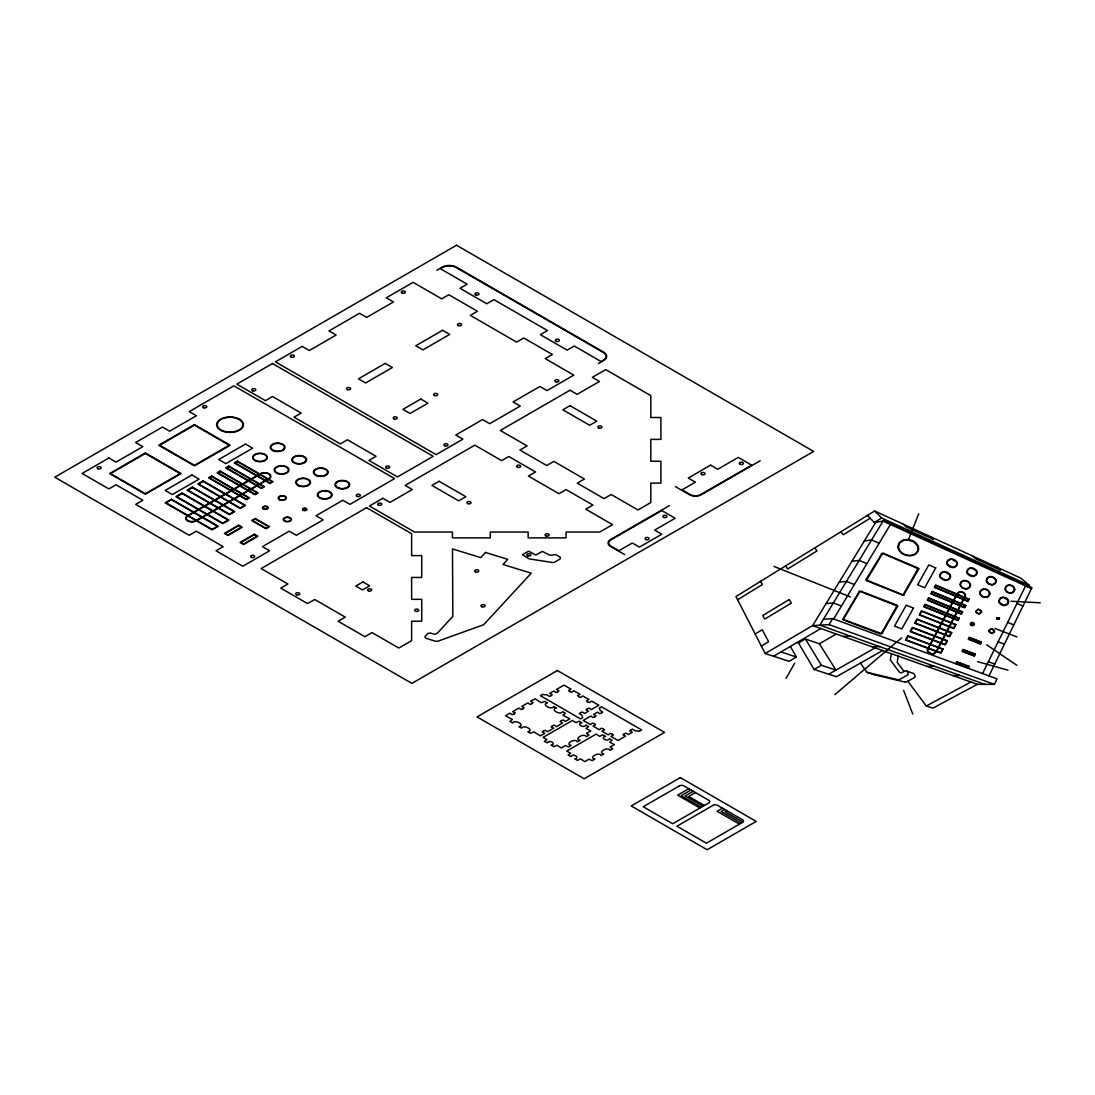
<?xml version="1.0" encoding="UTF-8"?>
<svg xmlns="http://www.w3.org/2000/svg" width="1095" height="1095" viewBox="0 0 1095 1095"><rect width="100%" height="100%" fill="white"/><g stroke="black" fill="none" stroke-linecap="round" stroke-linejoin="round"><path stroke-width="1.5" d="M513.938 714.022L512.173 714.693L509.996 713.201L505.534 715.788L512.446 719.497L509.996 721.454L512.679 723.001C514.842 718.909 525.819 725.342 518.92 726.615L521.603 728.161C523.78 724.069 534.716 730.488 527.858 731.761L530.528 733.308L533.922 731.898L540.355 735.881L544.817 733.308L542.244 732.049L543.407 731.036M522.862 708.876L521.097 709.533L518.92 708.054L512.679 711.654L515.252 712.913L514.226 713.926M531.787 703.784L530.035 704.386L527.858 702.894L521.603 706.508L524.176 707.767L523.013 708.78M543.558 730.94L545.324 730.283L547.5 731.761L553.741 728.161L551.168 726.902L552.332 725.875M550.99 695.722L549.471 696.434L547.048 694.914L542.791 694.517M552.482 725.793L554.248 725.123L556.424 726.615L562.679 723.001L560.092 721.742L561.256 720.729M557.683 691.862L555.918 692.533L553.741 691.041L549.731 693.368L552.304 694.613L551.141 695.64M561.407 720.633L563.172 719.962L565.348 721.454L569.811 718.881L562.898 715.172L565.348 713.201L562.679 711.654C560.462 715.802 549.539 709.286 556.424 708.054L553.741 706.508C551.729 710.573 540.601 704.249 547.5 702.894L544.817 701.347L541.423 702.771L534.99 698.774L530.528 701.347L533.101 702.607L531.951 703.62M580.61 712.653L582.376 711.983L584.552 713.461L588.562 711.148L585.989 709.888L587.153 708.876M587.303 708.78L589.069 708.109L591.245 709.601L598.828 705.221L591.697 701.087L589.507 702.579L587.755 701.909M594.736 716.938L592.97 717.526L590.794 716.048L583.211 720.428L590.356 724.548L592.532 723.056L594.298 723.727M601.429 712.996L599.677 713.666L597.5 712.174L593.476 714.501L596.05 715.747L594.886 716.773M624.355 733.787L626.121 733.116L628.297 734.594L632.308 732.281L629.666 730.885L630.898 730.009M631.048 729.913L632.568 729.202L634.99 730.735L639.247 731.131M898.215 656.097L897.27 661.982A2.491 1.437 0 0 0 897.407 662.68L904.046 671.44M891.371 653.66L890.386 659.56A2.491 1.437 0 0 0 890.522 660.258L899.501 672.275A1.423 0.821 0 0 0 900.939 672.782A2.683 1.547 0 0 0 902.17 672.467L904.415 671.235A3.025 1.752 0 0 1 905.25 670.989L905.811 670.934A1.396 0.808 0 0 1 907.166 671.44L908.275 674.178A5.133 2.957 0 0 1 907.153 675.3L900.131 679.174A3.819 2.204 0 0 1 899.378 679.516L898.133 679.694M908.521 539.589L918.705 513.815M1027.247 586.687L1029.437 585.455L1020.759 578.105L874.604 510.995L735.963 596.542L765.172 653.537L812.627 625.587L977.383 684.32L994.397 684.389L997.039 678.873L832.693 618.593L823.495 619.181M988.977 675.93L1031.942 587.591L883.665 520.043L819.868 625.163L984.884 684.348M982.543 673.562L1026.07 584.908M968.295 668.333L969.294 666.349L956.77 661.736L955.757 663.734M786.032 678.448L794.669 663.2M833.665 618.949L891.056 523.41M1031.449 588.59L883.008 521.124L875.781 522.274L812.627 625.587L829.066 624.629L832.693 618.593M834.842 694.654L901.582 637.837M737.619 599.773L762.407 584.525L760.56 581.363M870.155 518.222L843.342 534.716L840.851 531.828M1029.437 585.455L881.639 518.003L874.303 522.507L875.357 522.972M755.153 633.978L762.243 629.734L768.622 641.711L761.326 646.023M773.563 656.275L820.894 628.53M797.051 642.505L798.406 642.97L805.386 638.96L819.402 643.805L835.95 670.099L821.373 665.281L805.386 638.96M790.357 646.433L796.394 657.041L789.043 661.298L765.172 653.537M819.402 643.805L836.251 634.005M436.796 270.26L442.147 267.166A10.101 5.831 0 0 1 456.437 267.166L603.756 352.22A10.101 5.831 0 0 1 603.756 360.46L598.404 363.554M239.244 496.131L196.429 520.85A6.31 3.641 0 0 1 187.505 520.85A6.31 3.641 0 0 1 187.505 515.69L260.213 473.724A6.31 3.641 0 0 1 269.083 473.752A6.31 3.641 0 0 1 269.137 478.871L239.285 496.103M669.374 505.616L610.435 539.643A8.212 4.736 0 0 0 610.435 546.35L624.643 554.549M760.163 460.762L701.224 494.789A8.212 4.736 0 0 1 689.617 494.789L675.41 486.591M542.586 694.394L540.355 695.681L580.528 718.881L582.759 717.595M599.28 708.054L601.511 706.768L641.684 729.954L639.453 731.255M688.769 788.715L677.613 795.162L699.924 808.042M691 790.001L681.186 795.668L701.265 807.275M693.231 791.288L685.196 795.928L703.058 806.235M695.462 792.575L688.769 796.448L704.4 805.468M722.454 808.165L717.102 811.258L739.426 824.138M724.685 809.451L721.112 811.518L741.205 823.111M726.834 810.683L725.041 811.723L742.903 822.03M798.501 642.998L814.091 669.456L821.373 665.281M828.71 674.205L875.097 647.857M882.638 650.539L836.375 676.71L814.091 669.456M907.796 681.241L926.315 705.974L970.895 682.007M977.383 684.32L932.94 708.123L926.315 705.974M864.352 540.971L871.579 539.958L879.134 543.243M851.937 561.283L859.178 560.394L866.898 563.624M839.194 582.129L846.435 581.404L854.333 584.538M624.205 733.869L623.041 734.882L625.615 736.141L618.032 740.521L610.887 736.401L613.46 735.142L612.297 734.129M826.095 603.564L833.336 602.975L841.412 606.041M843.095 636.441L850.404 636.113M872.25 646.844L879.613 646.597M557.834 691.766L558.997 690.753L556.424 689.494L564.007 685.114L571.152 689.234L568.579 690.493L569.742 691.506M580.459 712.736L579.214 713.611L581.869 715.008L582.554 717.471M601.593 712.9L602.825 712.024L600.169 710.628L599.485 708.178M905.332 682.075L906.427 681.898A3.778 2.176 0 0 0 907.194 681.569L914.188 677.723A5.051 2.915 0 0 0 915.297 676.6L914.133 673.863A1.478 0.849 0 0 0 913.558 673.466L906.551 671.043M926.986 666.349L934.418 666.253M952.691 675.519L960.164 675.492M578.666 696.666L577.503 695.654L580.09 694.394L573.835 690.781L571.658 692.273L569.893 691.602M587.467 701.813L586.441 700.8L589.014 699.541L582.759 695.941L580.583 697.419L578.817 696.762M594.448 723.822L595.598 724.835L593.025 726.094L599.28 729.708L601.456 728.216L603.222 728.887M603.372 728.969L604.536 729.995L601.963 731.255L608.204 734.854L610.38 733.376L612.146 734.033M1011.027 601.237L1040.25 602.797M860.424 663.105L866.966 672.33L897.736 679.639M874.138 674.725L904.798 682.021M977.493 661.626L1007.975 670.195M780.954 651.936L796.394 657.041M867.048 672.357L874.002 674.698M829.066 624.629L994.397 684.389M988.388 661.654L994.753 664.049M994.89 628.42L1016.94 636.962M998.147 641.766L1004.389 644.243M774.028 566.457L850.432 596.939M1007.674 622.357L1013.792 624.916M1016.981 603.413L1022.976 606.028M986.65 644.791L1016.817 665.281M997.134 567.265L1000.488 570.166L975.809 558.861L972.565 555.986M930.586 536.701L933.652 539.548L906.126 526.941L903.197 524.122M874.604 510.995L881.639 518.003M867.432 515.43L875.124 523.342M973.606 623.411L970.964 623.383A3.093 1.793 0 0 0 971.06 624.711L973.756 624.643A3.093 1.793 0 0 0 973.606 623.411M814.762 547.911L817.048 550.894L787.661 568.989L785.608 565.91M903.608 690.329L912.751 714.077M1014.326 589.493C1014.038 593.873 1007.277 593.709 1005.84 590.109A9.964 5.749 0 0 1 1005.497 588.562L1006.195 586.619L1008.208 585.373A2.915 1.684 0 0 1 1009.535 585.236L1012.3 586.085L1013.984 587.96A9.964 5.749 0 0 1 1014.326 589.493M1014.736 589.534C1014.422 594.325 1007.03 594.147 1005.456 590.205A10.895 6.283 0 0 1 1005.073 588.521C1005.388 583.731 1012.793 583.922 1014.353 587.864A10.895 6.283 0 0 1 1014.736 589.534M1008.208 601.812L1007.249 604.043L1005.046 605.152A2.984 1.725 0 0 1 1003.691 605.207L999.598 602.524A9.951 5.749 0 0 1 999.256 600.963L1000.214 598.719L1002.445 597.624A2.984 1.725 0 0 1 1003.8 597.583L1007.852 600.265A9.951 5.749 0 0 1 1008.208 601.812M1008.618 601.853L1007.578 604.289L1005.155 605.508A3.258 1.875 0 0 1 1003.691 605.562L1001.09 604.686L999.215 602.633A10.882 6.283 0 0 1 998.832 600.922C999.146 596.104 1006.62 596.173 1008.235 600.156A10.882 6.283 0 0 1 1008.618 601.853M995.793 581.212L995.081 583.156L993.014 584.415A3.039 1.752 0 0 1 991.646 584.566L988.771 583.69L987.033 581.76A9.978 5.762 0 0 1 986.677 580.199L987.416 578.242L989.497 576.983A3.039 1.752 0 0 1 990.865 576.846L993.726 577.736L995.451 579.652A9.978 5.762 0 0 1 995.793 581.212M996.217 581.253L995.423 583.389L993.179 584.757A3.326 1.916 0 0 1 991.687 584.922L988.539 583.963L986.636 581.869A10.895 6.296 0 0 1 986.253 580.145L987.06 578.009L989.332 576.641A3.326 1.916 0 0 1 990.824 576.49L993.945 577.462L995.834 579.556A10.895 6.296 0 0 1 996.217 581.253M989.428 593.654C989.086 598.157 982.092 598.007 980.545 594.311A9.964 5.749 0 0 1 980.189 592.737C980.559 588.234 987.539 588.385 989.086 592.08A9.964 5.749 0 0 1 989.428 593.654M989.866 593.695C989.469 598.623 981.832 598.459 980.148 594.421A10.895 6.283 0 0 1 979.751 592.682C980.148 587.769 987.799 587.933 989.469 591.984A10.895 6.283 0 0 1 989.866 593.695M970.512 585.278L969.677 587.467L967.296 588.877A3.572 2.067 0 0 1 965.749 589.055L962.45 588.083L960.466 585.934A10.895 6.296 0 0 1 960.069 584.183L960.917 581.979L963.313 580.583A3.572 2.053 0 0 1 964.873 580.418L968.144 581.404L970.115 583.539A10.909 6.296 0 0 1 970.512 585.278M976.685 572.671L975.932 574.642L973.797 575.888A3.175 1.834 0 0 1 972.387 576.038L967.829 573.547A9.951 5.749 0 0 1 967.268 571.563L968.035 569.578L970.197 568.332A3.175 1.834 0 0 1 971.593 568.195L976.124 570.7A9.951 5.749 0 0 1 976.685 572.671M977.123 572.712L976.302 574.875L973.961 576.244A3.477 1.998 0 0 1 972.428 576.394L969.595 575.641L967.446 573.684A10.882 6.283 0 0 1 966.83 571.508L967.665 569.345L970.019 567.976A3.477 1.998 0 0 1 971.566 567.84L974.386 568.606L976.507 570.577A10.882 6.283 0 0 1 977.123 572.712M970.074 585.236L969.308 587.235L967.131 588.535A3.271 1.889 0 0 1 965.708 588.686L962.697 587.796L960.876 585.839A9.978 5.762 0 0 1 960.52 584.224L961.301 582.212L963.49 580.925A3.258 1.889 0 0 1 964.914 580.788L967.912 581.691L969.705 583.649A9.978 5.762 0 0 1 970.074 585.236M950.528 576.6L949.652 578.803L947.202 580.227A3.737 2.149 0 0 1 945.587 580.391L942.631 579.625L940.372 577.612A10.882 6.283 0 0 1 939.729 575.395L940.619 573.178L943.11 571.768A3.737 2.149 0 0 1 944.725 571.617L947.681 572.398L949.899 574.396A10.882 6.283 0 0 1 950.528 576.6M956.962 563.843L956.181 565.841L953.964 567.1A3.326 1.916 0 0 1 952.513 567.224L947.805 564.664A9.978 5.762 0 0 1 947.23 562.652L948.024 560.654L950.268 559.394A3.326 1.916 0 0 1 951.719 559.271L956.387 561.845A9.978 5.762 0 0 1 956.962 563.843M957.413 563.898L956.551 566.074L954.128 567.456A3.627 2.094 0 0 1 952.54 567.593L949.625 566.813L947.408 564.801A10.95 6.324 0 0 1 946.778 563.035L947.64 560.407L950.09 559.039A3.627 2.094 0 0 1 951.678 558.902L954.594 559.709L956.784 561.721A10.95 6.324 0 0 1 957.4 563.473L957.413 563.898M950.077 576.545L949.269 578.571L947.024 579.871A3.408 1.971 0 0 1 945.56 580.021L940.783 577.476A9.951 5.749 0 0 1 940.194 575.45L941.016 573.41L943.288 572.124A3.408 1.971 0 0 1 944.766 571.987L949.488 574.533A9.951 5.749 0 0 1 950.077 576.545M548.472 741.958L547.048 742.848L544.366 741.301L547.021 739.604L543.038 737.428L572.493 720.428L576.011 722.686L579.187 721.194L581.869 722.741C575.587 723.768 584.032 728.832 585.893 725.068L588.562 726.615L585.989 728.449L590.794 730.995L586.441 733.28L589.014 735.115L586.331 736.661C584.36 732.569 573.123 738.892 580.09 740.275L577.407 741.821C575.176 737.647 564.254 744.217 571.152 745.421L568.483 746.968L565.294 745.49L561.338 747.995L556.931 745.23L553.741 746.708L551.072 745.161C556.602 744.641 550.634 739.946 548.472 741.958M572.137 755.618L570.714 756.508L568.031 754.961L570.687 753.264L566.69 751.088L596.159 734.088L599.677 736.346L602.852 734.854L605.535 736.401C599.239 737.414 607.739 742.478 609.545 738.728L612.228 740.275L609.655 742.109L614.459 744.655L610.093 746.941L612.666 748.775L609.997 750.321C607.766 746.188 596.926 752.552 603.742 753.935L601.059 755.482C599.129 751.375 587.81 757.767 594.818 759.081L592.135 760.628L588.959 759.15L584.99 761.655L580.583 758.89L577.407 760.368L574.724 758.821C580.391 758.096 574.067 753.853 572.179 755.468M918.609 548.965C917.309 558.258 903.129 557.328 899.132 550.402A19.97 11.539 0 0 1 897.955 547.076C898.105 537.125 913.435 537.604 917.418 544.899A19.984 11.539 0 0 1 918.582 548.171L918.609 548.965M918.13 548.91C916.885 557.752 903.375 556.862 899.57 550.279A19.039 10.991 0 0 1 898.447 547.103L899.611 542.997L903.731 540.3A6.898 3.983 0 0 1 906.619 539.862L912.984 541.395L916.994 545.023A19.039 10.991 0 0 1 918.103 548.143L918.13 548.91M965.16 595.776L936.033 651.771L933.706 653.578A3.121 1.793 0 0 1 931.174 653.674L928.122 651.511A8.336 4.818 0 0 1 927.903 649.444L957.413 593.805C959.288 590.698 965.01 592.121 965.16 595.776M965.598 595.817L936.471 651.936L933.884 653.934A3.463 1.998 0 0 1 931.078 654.057L927.67 651.648A9.253 5.352 0 0 1 927.438 649.349L957.003 593.627C959.083 590.164 965.448 591.752 965.598 595.817M522.466 554.672L528.474 558.532A3.162 1.82 0 0 0 529.898 559.011L551.962 562.419A3.162 1.82 0 0 0 555.014 561.954L559.518 559.34A3.162 1.82 0 0 0 559.518 556.766L556.753 555.165A3.162 1.82 0 0 0 552.783 554.932A3.162 1.82 0 0 1 548.814 554.713L542.422 551.401L535.77 555.014L528.68 551.196L522.479 554.631M918.76 568.948L904.251 593.969A2.642 1.519 0 0 1 904.251 594.859L901.732 594.955A2.573 1.492 0 0 1 901.5 594.64L866.131 580.501A2.779 1.601 0 0 1 865.871 579.789L881.448 554.275A2.71 1.56 0 0 1 881.365 553.577L883.925 553.262A2.642 1.533 0 0 1 884.267 553.7L918.513 568.264A2.779 1.601 0 0 1 918.76 568.948M897.695 606.233L882.474 632.486A2.696 1.56 0 0 1 882.461 633.403L880.421 633.964L842.575 619.619L858.822 592.313A2.642 1.533 0 0 1 858.822 591.382L861.519 591.286A2.614 1.506 0 0 1 861.779 591.628L896.778 605.07L897.695 606.233M981.531 612.078L979.532 613.939A1.93 1.122 0 0 1 978.67 613.98L976.22 612.57A5.954 3.436 0 0 1 975.891 611.147L977.903 609.285A1.93 1.122 0 0 1 978.766 609.244L981.202 610.654A5.954 3.436 0 0 1 981.517 612.078M993.959 631.623L992.33 633.033A1.601 0.917 0 0 1 991.618 633.074L989.483 631.733A5.051 2.915 0 0 1 989.346 630.542L990.975 629.132A1.588 0.917 0 0 1 991.687 629.091L993.822 630.433A5.051 2.915 0 0 1 993.959 631.623M994.37 631.719L992.453 633.389A1.889 1.095 0 0 1 991.618 633.444L989.086 631.856A5.968 3.436 0 0 1 988.936 630.446L990.852 628.776A1.889 1.081 0 0 1 991.687 628.735L994.219 630.323A5.968 3.449 0 0 1 994.37 631.719M981.052 612.187L979.395 613.583A1.642 0.944 0 0 1 978.684 613.611L976.603 612.42A4.996 2.888 0 0 1 976.37 611.024L978.027 609.641A1.642 0.944 0 0 1 978.752 609.614L980.819 610.805A5.01 2.888 0 0 1 981.052 612.187M974.235 624.67L972.907 625.683A1.382 0.794 0 0 1 972.114 625.697L970.69 624.903A4.065 2.341 0 0 1 970.43 623.466L971.771 622.439A1.382 0.794 0 0 1 972.565 622.439L974.085 623.383A4.065 2.341 0 0 1 974.235 624.67M975.426 654.112L974.413 656.138L962.012 651.443L963.066 649.403L975.426 654.112M981.462 642.067L980.463 644.052L968.226 639.275L969.253 637.276L981.462 642.067M968.719 666.54L968.021 667.909L956.318 663.611L957.016 662.229L968.719 666.54M974.851 654.29L974.167 655.645L962.614 651.265L963.299 649.91L974.851 654.29M980.901 642.231L980.23 643.573L968.815 639.11L969.499 637.769L980.901 642.231M942.549 649.225L940.742 652.688L906.085 639.822L908.015 636.304L942.549 649.225M946.86 640.972L945.067 644.408L910.712 631.377L912.628 627.887L946.86 640.972M951.131 632.8L949.365 636.195L915.297 623.014L917.199 619.565L951.131 632.8M955.36 624.711L953.608 628.065L919.841 614.747L921.716 611.325L955.36 624.711M958.686 618.36L957.81 620.03L924.331 606.548L925.261 604.864L958.686 618.36M962.012 611.982L961.15 613.638L927.903 600.046L928.82 598.363L962.012 611.982M965.325 605.658L964.462 607.287L931.434 593.586L932.351 591.916L965.325 605.658M968.61 599.376L967.761 601.004L934.952 587.18L935.855 585.538L968.61 599.376M943.151 649.048L940.988 653.195L905.428 640.014L907.755 635.771L943.151 649.048M947.462 640.794L945.313 644.914L910.068 631.555L912.368 627.367L947.462 640.794M951.733 632.623L949.611 636.701L914.667 623.192L916.939 619.045L951.733 632.623M955.962 624.547L953.854 628.571L919.211 614.911L921.456 610.805L955.962 624.547M959.275 618.196L958.057 620.536L923.701 606.712L925.001 604.344L959.275 618.196M962.601 611.818L961.396 614.131L927.273 600.197L928.574 597.843L962.601 611.818M965.913 605.494L964.709 607.793L930.818 593.75L932.105 591.409L965.913 605.494M969.184 599.225L967.994 601.497L934.336 587.331L935.609 585.017L969.184 599.225M913.449 608.067L901.883 628.913L894.505 626.121L906.236 605.193L913.449 608.067M935.705 567.935L924.727 587.741L917.651 584.798L928.793 564.924L935.705 567.935M999.311 619.017L996.737 619.086A3.08 1.779 0 0 1 996.587 617.881L999.16 617.826A3.08 1.779 0 0 1 999.311 619.017M896.928 605.932L881.338 633.485L843.287 619.442L859.986 591.355L896.928 605.932M918.021 568.633L903.17 594.9L866.665 580.117L882.556 553.386L918.021 568.633M998.832 619.003L997.216 619.045A2.108 1.218 0 0 1 997.066 617.909L998.749 617.922A2.108 1.218 0 0 1 998.832 619.003M485.482 552.469L480.732 557.615L452.481 548.923L452.837 615.965A3.162 1.82 0 0 1 452.468 616.827L437.398 633.143A3.162 1.82 0 0 1 433.716 634.032L430.924 633.184A3.162 1.82 0 0 0 427.242 634.073L425.394 636.058A3.162 1.82 0 0 0 426.694 638.522L435.126 641.122A3.162 1.82 0 0 0 438.274 641.054L482.909 624.999A3.162 1.82 0 0 0 484.031 624.314L531.253 573.178L503.016 564.486L507.765 559.34L485.482 552.469M789.194 599.554L762.75 615.513L764.721 619.113L791.384 603.058L789.194 599.554M456.519 245.239L54.75 477.201L411.884 683.389L813.653 451.427L456.519 245.239M108.898 457.984L82.111 473.451L108.898 488.917L116.043 484.784L142.829 500.251L135.684 504.371L189.257 535.304L196.402 531.184L223.175 546.638L216.043 550.771L242.83 566.238L269.603 550.771L262.471 546.638L289.244 531.184L296.389 535.304L323.176 519.838L316.031 515.718L342.817 500.251L349.962 504.371L394.597 478.597L233.892 385.823L189.257 411.597L196.402 415.717L169.615 431.184L162.471 427.05L135.684 442.517L142.829 446.637L116.043 462.104L108.898 457.984M272.504 363.526L236.794 384.14L265.401 400.661L272.546 396.527L301.139 413.048L294.007 417.168L340.299 443.899L347.443 439.779L376.05 456.286L368.905 460.42L397.499 476.927L433.223 456.314L272.504 363.526M302.193 346.39L275.406 361.843L436.125 454.63L462.911 439.163L455.766 435.043L482.553 419.577L489.684 423.71L520.248 406.067L513.103 401.947L539.89 386.48L547.035 390.6L573.807 375.133L545.214 358.626L552.359 354.493L523.752 337.985L516.607 342.105L470.316 315.374L477.447 311.254L448.854 294.747L441.709 298.867L413.102 282.346L386.316 297.813L393.461 301.946L366.674 317.399L359.53 313.279L328.979 330.923L336.124 335.043L309.337 350.509L302.193 346.39M442.599 267.426L440.368 268.713L467.154 284.18L460.009 288.3L486.796 303.767L493.941 299.633L547.514 330.567L540.369 334.687L567.155 350.154L574.286 346.034L601.073 361.501L603.304 360.2A9.472 5.461 0 0 0 603.304 352.48L455.999 267.426A9.472 5.461 0 0 0 442.599 267.426M145.348 452.974L109.637 473.587L145.348 494.201L181.058 473.587L145.348 452.974M194.445 424.614L158.734 445.241L194.445 465.854L230.169 445.241L194.445 424.614M145.348 453.481L110.527 473.587L145.348 493.694L180.169 473.587L145.348 453.481M194.445 425.134L159.624 445.241L194.445 465.348L229.266 445.241L194.445 425.134M191.926 474.997L165.153 490.464L172.285 494.584L199.071 479.117L191.926 474.997M245.499 444.064L218.713 459.53L225.857 463.65L252.644 448.183L245.499 444.064M385.235 363.389L358.448 378.856L365.593 382.99L392.366 367.523L385.235 363.389M442.572 330.293L415.785 345.76L422.93 349.88L449.716 334.413L442.572 330.293M171.436 499.197L165.181 502.81L212.06 529.87L218.302 526.257L171.436 499.197M182.14 493.01L175.898 496.624L222.764 523.684L229.019 520.084L182.14 493.01M192.419 487.083L187.053 490.177L229.471 514.664L234.823 511.57L192.419 487.083M203.123 480.897L197.771 483.99L240.175 508.477L245.54 505.384L203.123 480.897M211.609 476.01L208.488 477.803L246.43 499.717L249.55 497.91L211.609 476.01M220.204 471.042L217.084 472.848L255.025 494.748L258.146 492.955L220.204 471.042M228.8 466.087L225.666 467.88L261.39 488.507L264.511 486.7L228.8 466.087M237.396 461.118L234.262 462.925L269.972 483.538L273.107 481.745L237.396 461.118M171.436 499.717L166.07 502.81L212.06 529.35L217.412 526.257L171.436 499.717M182.14 493.53L176.788 496.624L222.764 523.164L228.13 520.084L182.14 493.53M192.419 487.603L187.943 490.177L229.471 514.144L233.933 511.57L192.419 487.603M203.123 481.417L198.66 483.99L240.175 507.97L244.65 505.384L203.123 481.417M211.609 476.517L209.378 477.803L246.43 499.197L248.661 497.91L211.609 476.517M220.204 471.562L217.973 472.848L255.025 494.242L257.257 492.955L220.204 471.562M228.8 466.593L226.569 467.88L261.39 487.987L263.621 486.7L228.8 466.593M237.396 461.638L235.151 462.925L269.972 483.032L272.203 481.745L237.396 461.638M260.651 473.984L187.943 515.95A5.68 3.285 0 0 0 187.943 520.59A5.68 3.285 0 0 0 195.991 520.59L268.686 478.624A5.68 3.285 0 0 0 268.645 474.012A5.68 3.285 0 0 0 260.651 473.984M420.808 399.045L402.946 409.352L410.091 413.472L427.953 403.165L420.808 399.045M238.696 525.162L224.407 533.416L227.979 535.482L242.269 527.229L238.696 525.162M238.696 525.682L225.31 533.416L227.979 534.962L241.379 527.229L238.696 525.682M255.217 518.469L251.645 520.522L265.934 528.775L269.507 526.709L255.217 518.469M255.217 518.975L252.534 520.522L265.934 528.255L268.603 526.709L255.217 518.975M254.327 534.182L240.038 542.436L243.61 544.502L257.9 536.249L254.327 534.182M254.327 534.702L240.927 542.436L243.61 543.982L256.996 536.249L254.327 534.702M366.538 507.697L261.13 568.551L287.917 584.018L280.772 588.138L307.558 603.605L314.689 599.485L345.253 617.115L338.109 621.248L364.895 636.701L372.04 632.582L398.826 648.048L411.624 640.657L411.624 621.207L421.726 621.207L421.726 599.335L411.624 599.335L411.624 577.462L421.726 577.462L421.726 555.589L411.624 555.589L411.624 533.717L366.538 507.697M382.839 498.28L369.439 506.013L414.526 532.047L452.413 532.047L452.413 537.878L490.286 537.878L490.286 532.047L528.16 532.047L528.16 537.878L566.047 537.878L566.047 532.047L599.745 532.047L612.543 524.656L585.757 509.189L592.901 505.069L566.115 489.602L558.984 493.722L528.42 476.092L535.564 471.959L508.778 456.492L501.633 460.625L474.847 445.159L405.15 485.4L412.295 489.52L389.971 502.413L382.839 498.28M570.002 390.231L500.292 430.472L527.078 445.925L519.933 450.059L546.72 465.526L553.865 461.392L584.429 479.035L577.284 483.155L604.07 498.622L611.202 494.502L637.988 509.969L650.8 502.564L650.8 483.114L660.901 483.114L660.901 461.241L650.8 461.241L650.8 439.382L660.901 439.382L660.901 417.51L650.8 417.51L650.8 395.637L605.713 369.604L592.313 377.337L599.458 381.457L577.133 394.351L570.002 390.231M439.081 481.28L431.936 485.4L458.723 500.867L465.868 496.733L439.081 481.28M570.002 405.684L562.857 409.817L589.644 425.284L596.789 421.151L570.002 405.684M362.938 581.938L355.793 586.058L362.486 589.931L369.631 585.798L362.938 581.938M710.6 465.156L688.276 478.036L695.421 482.156L682.034 489.889L690.069 494.529A7.569 4.38 0 0 0 700.773 494.529L751.663 465.156L738.276 457.423L717.745 469.276L710.6 465.156M661.777 510.516L610.887 539.903A7.569 4.38 0 0 0 610.887 546.09L618.921 550.73L632.308 542.997L639.453 547.117L661.777 534.237L654.632 530.117L675.163 518.25L661.777 510.516M557.382 670.523L477.037 716.91L584.169 778.778L664.528 732.377L557.382 670.523M680.351 777.601L631.24 805.947L707.124 849.761L756.234 821.414L680.351 777.601M679.379 785.868L643.217 806.741L672.686 823.755L708.862 802.895A3.148 1.82 0 0 0 708.848 800.308L683.841 785.868A3.148 1.82 0 0 0 679.379 785.868M713.078 805.331L676.929 826.205L706.385 843.218L742.547 822.345A3.148 1.82 0 0 0 742.547 819.758L717.553 805.331A3.148 1.82 0 0 0 713.078 805.331M277.213 473.41A7.419 4.284 0 0 0 288.943 470.385A7.419 4.284 0 0 0 278.541 466.032A7.419 4.284 0 0 0 277.213 473.41M299.168 485.564A6.789 3.915 0 0 0 309.899 482.799A6.789 3.915 0 0 0 300.372 478.816A6.789 3.915 0 0 0 299.168 485.564M295.226 462.925A6.789 3.915 0 0 0 305.957 460.16A6.789 3.915 0 0 0 296.43 456.177A6.789 3.915 0 0 0 295.226 462.925M277.582 473.108A6.789 3.915 0 0 0 288.313 470.344A6.789 3.915 0 0 0 278.801 466.361A6.789 3.915 0 0 0 277.582 473.108M316.428 475.682A7.419 4.284 0 0 0 328.158 472.657A7.419 4.284 0 0 0 317.755 468.304A7.419 4.284 0 0 0 316.428 475.682M255.641 460.94A7.419 4.284 0 0 0 267.372 457.915A7.419 4.284 0 0 0 256.969 453.563A7.419 4.284 0 0 0 255.641 460.94M316.797 475.381A6.789 3.915 0 0 0 327.528 472.616A6.789 3.915 0 0 0 318.015 468.633A6.789 3.915 0 0 0 316.797 475.381M273.64 450.469A6.789 3.915 0 0 0 284.371 447.704A6.789 3.915 0 0 0 274.859 443.721A6.789 3.915 0 0 0 273.64 450.469M256.011 460.653A6.789 3.915 0 0 0 266.742 457.888A6.789 3.915 0 0 0 257.229 453.905A6.789 3.915 0 0 0 256.011 460.653M273.271 450.77A7.419 4.284 0 0 0 285.001 447.745A7.419 4.284 0 0 0 274.599 443.393A7.419 4.284 0 0 0 273.271 450.77M280.539 499.717A3.477 1.998 0 0 0 285.754 497.979A3.477 1.998 0 0 0 280.539 496.24A3.477 1.998 0 0 0 280.539 499.717M320.739 498.02A6.789 3.915 0 0 0 331.47 495.255A6.789 3.915 0 0 0 321.957 491.272A6.789 3.915 0 0 0 320.739 498.02M338.957 488.069A6.789 3.915 0 0 0 349.141 484.674A6.789 3.915 0 0 0 338.957 481.28A6.789 3.915 0 0 0 338.957 488.069M337.999 488.137A7.419 4.284 0 0 0 349.729 485.112A7.419 4.284 0 0 0 339.327 480.76A7.419 4.284 0 0 0 337.999 488.137M279.868 499.895A4.106 2.368 0 0 0 286.356 498.225A4.106 2.368 0 0 0 280.607 495.816A4.106 2.368 0 0 0 279.868 499.895M320.37 498.321A7.419 4.284 0 0 0 332.1 495.296A7.419 4.284 0 0 0 321.697 490.943A7.419 4.284 0 0 0 320.37 498.321M263.895 509.189A2.847 1.642 0 0 0 268.152 507.765A2.847 1.642 0 0 0 263.895 506.342A2.847 1.642 0 0 0 263.895 509.189M284.905 521.357A4.106 2.368 0 0 0 291.393 519.673A4.106 2.368 0 0 0 285.631 517.264A4.106 2.368 0 0 0 284.905 521.357M264.018 508.805A2.204 1.273 0 0 0 267.508 507.902A2.204 1.273 0 0 0 264.415 506.602A2.204 1.273 0 0 0 264.018 508.805M303.424 510.421A2.204 1.273 0 0 0 306.915 509.517A2.204 1.273 0 0 0 303.821 508.217A2.204 1.273 0 0 0 303.424 510.421M298.798 485.865A7.419 4.284 0 0 0 310.528 482.84A7.419 4.284 0 0 0 300.126 478.488A7.419 4.284 0 0 0 298.798 485.865M222.175 430.965A13.414 7.747 0 0 0 243.391 425.49A13.414 7.747 0 0 0 224.571 417.619A13.414 7.747 0 0 0 222.175 430.965M294.856 463.226A7.419 4.284 0 0 0 306.586 460.201A7.419 4.284 0 0 0 296.17 455.849A7.419 4.284 0 0 0 294.856 463.226M285.275 521.056A3.477 1.998 0 0 0 290.764 519.646A3.477 1.998 0 0 0 285.891 517.606A3.477 1.998 0 0 0 285.275 521.056M222.545 430.663A12.784 7.378 0 0 0 242.762 425.449A12.784 7.378 0 0 0 224.831 417.948A12.784 7.378 0 0 0 222.545 430.663M303.794 510.119A1.574 0.917 0 0 0 306.285 509.476A1.574 0.917 0 0 0 304.068 508.545A1.574 0.917 0 0 0 303.794 510.119M357.148 496.418A2.053 1.191 0 0 0 360.351 495.515A2.053 1.191 0 0 0 357.408 494.365A2.053 1.191 0 0 0 357.148 496.418M251.617 557.464A2.053 1.191 0 0 0 254.697 556.438A2.053 1.191 0 0 0 251.617 555.411A2.053 1.191 0 0 0 251.617 557.464M203.588 407.751A2.053 1.191 0 0 0 206.791 406.861A2.053 1.191 0 0 0 203.848 405.711A2.053 1.191 0 0 0 203.588 407.751M98.057 468.797A2.053 1.191 0 0 0 101.137 467.784A2.053 1.191 0 0 0 98.057 466.757A2.053 1.191 0 0 0 98.057 468.797M252.74 390.833A2.053 1.191 0 0 0 255.806 389.806A2.053 1.191 0 0 0 252.74 388.793A2.053 1.191 0 0 0 252.74 390.833M386.535 468.112A2.053 1.191 0 0 0 389.724 467.223A2.053 1.191 0 0 0 386.781 466.073A2.053 1.191 0 0 0 386.535 468.112M291.352 357.203A2.053 1.191 0 0 0 294.432 356.176A2.053 1.191 0 0 0 291.352 355.15A2.053 1.191 0 0 0 291.352 357.203M402.262 293.173A2.053 1.191 0 0 0 405.342 292.146A2.053 1.191 0 0 0 402.262 291.119A2.053 1.191 0 0 0 402.262 293.173M444.789 445.816A2.053 1.191 0 0 0 447.992 444.926A2.053 1.191 0 0 0 445.049 443.776A2.053 1.191 0 0 0 444.789 445.816M555.822 381.826A2.053 1.191 0 0 0 558.902 380.8A2.053 1.191 0 0 0 555.822 379.787A2.053 1.191 0 0 0 555.822 381.826M458.381 325.598A2.053 1.191 0 0 0 461.584 324.709A2.053 1.191 0 0 0 458.641 323.559A2.053 1.191 0 0 0 458.381 325.598M347.594 389.683A2.053 1.191 0 0 0 350.674 388.657A2.053 1.191 0 0 0 347.594 387.63A2.053 1.191 0 0 0 347.594 389.683M434.551 395.555A2.053 1.191 0 0 0 437.74 394.652A2.053 1.191 0 0 0 434.797 393.502A2.053 1.191 0 0 0 434.551 395.555M394.063 418.92A2.053 1.191 0 0 0 397.252 418.03A2.053 1.191 0 0 0 394.309 416.88A2.053 1.191 0 0 0 394.063 418.92M598.883 428.104A2.053 1.191 0 0 0 601.963 427.077A2.053 1.191 0 0 0 598.883 426.051A2.053 1.191 0 0 0 598.883 428.104M545.953 535.948A2.053 1.191 0 0 0 549.156 535.044A2.053 1.191 0 0 0 546.213 533.895A2.053 1.191 0 0 0 545.953 535.948M517.579 467.319A2.053 1.191 0 0 0 520.659 466.292A2.053 1.191 0 0 0 517.579 465.265A2.053 1.191 0 0 0 517.579 467.319M467.839 503.645A2.053 1.191 0 0 0 471.042 502.756A2.053 1.191 0 0 0 468.099 501.606A2.053 1.191 0 0 0 467.839 503.645M378.555 505.192A2.053 1.191 0 0 0 381.758 504.302A2.053 1.191 0 0 0 378.815 503.152A2.053 1.191 0 0 0 378.555 505.192M415.648 611.297A2.053 1.191 0 0 0 418.728 610.271A2.053 1.191 0 0 0 415.648 609.244A2.053 1.191 0 0 0 415.648 611.297M368.481 590.903A2.053 1.191 0 0 0 371.684 590.013A2.053 1.191 0 0 0 368.741 588.864A2.053 1.191 0 0 0 368.481 590.903M296.704 594.831A2.053 1.191 0 0 0 299.784 593.805A2.053 1.191 0 0 0 296.704 592.778A2.053 1.191 0 0 0 296.704 594.831M475.613 571.932A2.053 1.191 0 0 0 478.802 571.015A2.053 1.191 0 0 0 475.832 569.879A2.053 1.191 0 0 0 475.613 571.932M481.882 606.753A2.053 1.191 0 0 0 485.071 605.836A2.053 1.191 0 0 0 482.101 604.7A2.053 1.191 0 0 0 481.882 606.753M527.708 555.863A2.053 1.191 0 0 0 530.897 554.973A2.053 1.191 0 0 0 527.954 553.824A2.053 1.191 0 0 0 527.708 555.863M663.871 517.483A2.053 1.191 0 0 0 666.951 516.457A2.053 1.191 0 0 0 663.871 515.43A2.053 1.191 0 0 0 663.871 517.483M646.023 539.643A2.053 1.191 0 0 0 649.089 538.617A2.053 1.191 0 0 0 646.023 537.59A2.053 1.191 0 0 0 646.023 539.643M740.371 464.376A2.053 1.191 0 0 0 743.45 463.349A2.053 1.191 0 0 0 740.371 462.323A2.053 1.191 0 0 0 740.371 464.376M701.854 474.641A2.053 1.191 0 0 0 705.057 473.738A2.053 1.191 0 0 0 702.114 472.588A2.053 1.191 0 0 0 701.854 474.641M475.942 294.993A2.053 1.191 0 0 0 479.021 293.966A2.053 1.191 0 0 0 475.942 292.94A2.053 1.191 0 0 0 475.942 294.993M556.178 341.339A2.053 1.191 0 0 0 559.381 340.449A2.053 1.191 0 0 0 556.438 339.299A2.053 1.191 0 0 0 556.178 341.339"/></g></svg>
